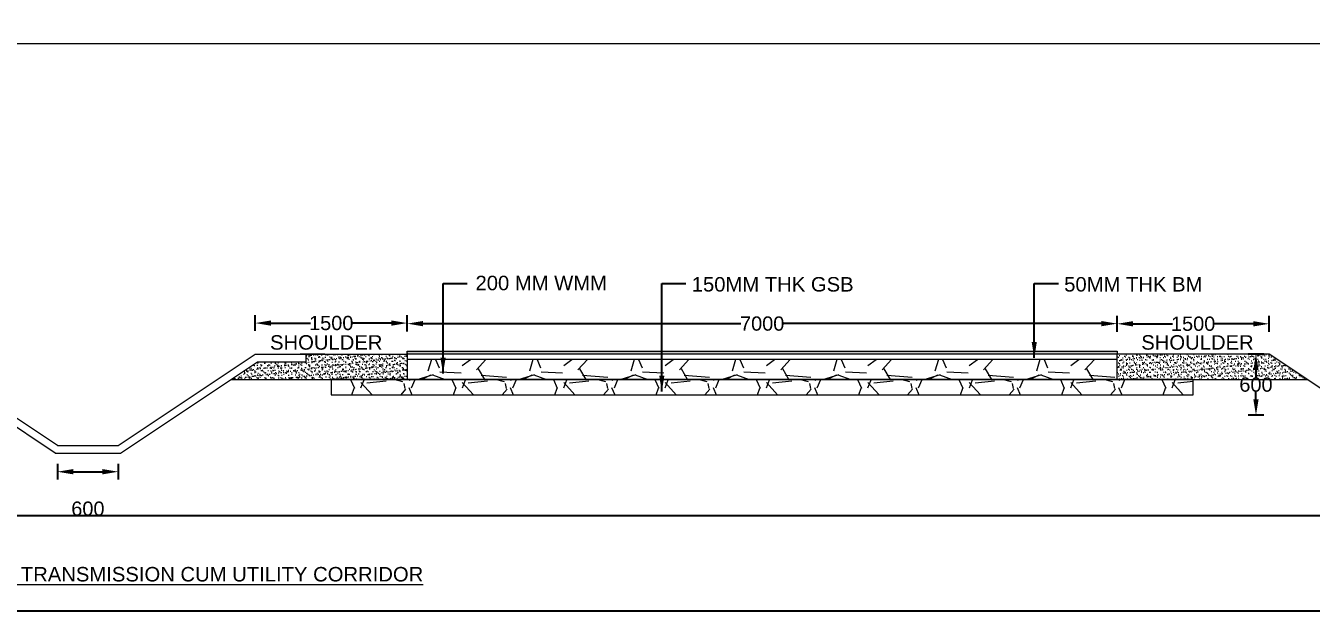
# Model space of a CAD drawing. Header units: feet. Extents: x 199174 to 214517, y 1645895 to 1656921.
# Drawn here: x 205343 to 209400, y 1645895 to 1647743 of the extents above; entities that cross this region are included whole.
import ezdxf

# ---------------------------------------------------------------- set-up
doc = ezdxf.new("R2010")
doc.units = ezdxf.units.FT
doc.header["$MEASUREMENT"] = 0
doc.header["$PDMODE"] = 1
doc.layers.add('APSPCL LAND', color=7, linetype='Continuous', true_color=0xd7ecd5)
for name, color, linetype in [('name power lines', 1, 'Continuous'), ('Names', 1, 'Continuous'), ('SINGLE CELL CULVERT', 7, 'Continuous')]:
    doc.layers.add(name, color=color, linetype=linetype)
doc.styles.get("Standard").update_dxf_attribs({"font": 'arial.ttf'})
doc.dimstyles.get("Standard").update_dxf_attribs({"dimtxt": 0.18, "dimasz": 0.18, "dimexe": 0.18, "dimexo": 0.0625, "dimgap": 0.09, "dimtad": 0, "dimtih": 1, "dimtoh": 1, "dimdec": 4, "dimzin": 0, "dimdsep": 46, "dimtxsty": 'Standard', "dimcen": 0.09, "dimadec": 0, "dimazin": 0, "dimtfac": 1, "dimtdec": 4, "dimtofl": 0, "dimtmove": 0, "dimatfit": 3, "dimfxl": 1, "dimtolj": 1, "dimtzin": 0, "dimarcsym": 0})

# ---------------------------------------------------------------- blocks, each defined once
blk = doc.blocks.new('*D83')
at = {"layer": 'Defpoints', "color": 0, "linetype": 'Continuous', "ltscale": 50, "transparency": 16777216}
for p in [(209267.4, 1646706), (209225.7, 1646514), (209555.4, 1646514)]:
    blk.add_point(p, dxfattribs=at)
at = {"layer": 'name power lines', "color": 0, "linetype": 'Continuous', "lineweight": -2, "ltscale": 50, "transparency": 16777216}
for p, q in [((209250.7, 1646706), (209200.7, 1646706)), ((209250.7, 1646514), (209200.7, 1646514))]:
    blk.add_line(p, q, dxfattribs=at)
at = {"layer": 'name power lines', "color": 7, "linetype": 'Continuous', "lineweight": -2, "ltscale": 50, "transparency": 16777216}
for p, q in [((209225.7, 1646656), (209225.7, 1646633.1)), ((209225.7, 1646564), (209225.7, 1646587))]:
    blk.add_line(p, q, dxfattribs=at)
at = {"layer": 'name power lines', "color": 7, "linetype": 'Continuous', "ltscale": 50, "transparency": 16777216}
for points in [[(209217.4, 1646656), (209234, 1646656), (209225.7, 1646706)], [(209217.4, 1646564), (209234, 1646564), (209225.7, 1646514)]]:
    blk.add_solid(points, dxfattribs=at)
at = {"layer": 'name power lines', "color": 0, "linetype": 'Continuous', "lineweight": 9, "ltscale": 50, "transparency": 16777216, "insert": (209225.7, 1646610), "char_height": 75, "attachment_point": 5}
blk.add_mtext('\\A1;{\\H0.6x;600}', dxfattribs=at)
blk = doc.blocks.new('*D85')
at = {"layer": 'Defpoints', "color": 0, "linetype": 'Continuous', "ltscale": 50, "transparency": 16777216}
for p in [(206547.4, 1646804.5), (206067.4, 1646706), (206547.4, 1646706)]:
    blk.add_point(p, dxfattribs=at)
at = {"layer": 'name power lines', "color": 0, "linetype": 'Continuous', "lineweight": -2, "ltscale": 50, "transparency": 16777216}
for p, q in [((206067.4, 1646779.5), (206067.4, 1646829.5)), ((206547.4, 1646779.5), (206547.4, 1646829.5))]:
    blk.add_line(p, q, dxfattribs=at)
at = {"layer": 'name power lines', "color": 7, "linetype": 'Continuous', "lineweight": -2, "ltscale": 50, "transparency": 16777216}
for p, q in [((206117.4, 1646804.5), (206242.3, 1646804.5)), ((206497.4, 1646804.5), (206372.5, 1646804.5))]:
    blk.add_line(p, q, dxfattribs=at)
at = {"layer": 'name power lines', "color": 7, "linetype": 'Continuous', "ltscale": 50, "transparency": 16777216}
for points in [[(206117.4, 1646812.8), (206117.4, 1646796.2), (206067.4, 1646804.5)], [(206497.4, 1646812.8), (206497.4, 1646796.2), (206547.4, 1646804.5)]]:
    blk.add_solid(points, dxfattribs=at)
at = {"layer": 'name power lines', "color": 0, "linetype": 'Continuous', "lineweight": 9, "ltscale": 50, "transparency": 16777216, "insert": (206307.4, 1646804.5), "char_height": 75, "attachment_point": 5}
blk.add_mtext('\\A1;{\\H0.6x;1500}', dxfattribs=at)
blk = doc.blocks.new('*D86')
at = {"layer": 'Defpoints', "color": 0, "linetype": 'Continuous', "ltscale": 50, "transparency": 16777216}
for p in [(208787.4, 1646802.7), (206547.4, 1646716.3), (208787.4, 1646716.3)]:
    blk.add_point(p, dxfattribs=at)
at = {"layer": 'name power lines', "color": 0, "linetype": 'Continuous', "lineweight": -2, "ltscale": 50, "transparency": 16777216}
for p, q in [((206547.4, 1646777.7), (206547.4, 1646827.7)), ((208787.4, 1646777.7), (208787.4, 1646827.7))]:
    blk.add_line(p, q, dxfattribs=at)
at = {"layer": 'name power lines', "color": 7, "linetype": 'Continuous', "lineweight": -2, "ltscale": 50, "transparency": 16777216}
for p, q in [((206597.4, 1646802.7), (207600.4, 1646802.7)), ((208737.4, 1646802.7), (207734.4, 1646802.7))]:
    blk.add_line(p, q, dxfattribs=at)
at = {"layer": 'name power lines', "color": 7, "linetype": 'Continuous', "ltscale": 50, "transparency": 16777216}
for points in [[(206597.4, 1646811.1), (206597.4, 1646794.4), (206547.4, 1646802.7)], [(208737.4, 1646811.1), (208737.4, 1646794.4), (208787.4, 1646802.7)]]:
    blk.add_solid(points, dxfattribs=at)
at = {"layer": 'name power lines', "color": 0, "linetype": 'Continuous', "lineweight": 9, "ltscale": 50, "transparency": 16777216, "insert": (207667.4, 1646802.7), "char_height": 75, "attachment_point": 5}
blk.add_mtext('\\A1;{\\H0.6x;7000}', dxfattribs=at)
blk = doc.blocks.new('*D87')
at = {"layer": 'Defpoints', "color": 0, "linetype": 'Continuous', "ltscale": 50, "transparency": 16777216}
for p in [(209267.4, 1646802.2), (208787.4, 1646716.3), (209267.4, 1646706)]:
    blk.add_point(p, dxfattribs=at)
at = {"layer": 'name power lines', "color": 0, "linetype": 'Continuous', "lineweight": -2, "ltscale": 50, "transparency": 16777216}
for p, q in [((208787.4, 1646777.2), (208787.4, 1646827.2)), ((209267.4, 1646777.2), (209267.4, 1646827.2))]:
    blk.add_line(p, q, dxfattribs=at)
at = {"layer": 'name power lines', "color": 7, "linetype": 'Continuous', "lineweight": -2, "ltscale": 50, "transparency": 16777216}
for p, q in [((208837.4, 1646802.2), (208962.3, 1646802.2)), ((209217.4, 1646802.2), (209092.5, 1646802.2))]:
    blk.add_line(p, q, dxfattribs=at)
at = {"layer": 'name power lines', "color": 7, "linetype": 'Continuous', "ltscale": 50, "transparency": 16777216}
for points in [[(208837.4, 1646810.5), (208837.4, 1646793.9), (208787.4, 1646802.2)], [(209217.4, 1646810.5), (209217.4, 1646793.9), (209267.4, 1646802.2)]]:
    blk.add_solid(points, dxfattribs=at)
at = {"layer": 'name power lines', "color": 0, "linetype": 'Continuous', "lineweight": 9, "ltscale": 50, "transparency": 16777216, "insert": (209027.4, 1646802.2), "char_height": 75, "attachment_point": 5}
blk.add_mtext('\\A1;{\\H0.6x;1500}', dxfattribs=at)
blk = doc.blocks.new('*D88')
at = {"layer": 'Defpoints', "color": 0, "linetype": 'Continuous', "ltscale": 50, "transparency": 16777216}
for p in [(205443.4, 1646418), (205635.4, 1646418), (205635.4, 1646335.2)]:
    blk.add_point(p, dxfattribs=at)
at = {"layer": 'name power lines', "color": 0, "linetype": 'Continuous', "lineweight": -2, "ltscale": 50, "transparency": 16777216}
for p, q in [((205443.4, 1646360.2), (205443.4, 1646310.2)), ((205635.4, 1646360.2), (205635.4, 1646310.2))]:
    blk.add_line(p, q, dxfattribs=at)
at = {"layer": 'name power lines', "color": 7, "linetype": 'Continuous', "lineweight": -2, "ltscale": 50, "transparency": 16777216}
blk.add_line((205493.4, 1646335.2), (205585.4, 1646335.2), dxfattribs=at)
at = {"layer": 'name power lines', "color": 7, "linetype": 'Continuous', "ltscale": 50, "transparency": 16777216}
for points in [[(205493.4, 1646343.6), (205493.4, 1646326.9), (205443.4, 1646335.2)], [(205585.4, 1646343.6), (205585.4, 1646326.9), (205635.4, 1646335.2)]]:
    blk.add_solid(points, dxfattribs=at)
at = {"layer": 'name power lines', "color": 0, "linetype": 'Continuous', "lineweight": 9, "ltscale": 50, "transparency": 16777216, "insert": (205539.4, 1646218.3), "char_height": 75, "attachment_point": 5}
blk.add_mtext('\\A1;{\\H0.6x;600}', dxfattribs=at)
blk = doc.blocks.new('*D89')
at = {"layer": 'Defpoints', "color": 0, "linetype": 'Continuous', "ltscale": 50, "transparency": 16777216}
for p in [(205011.4, 1646706), (204975.1, 1646418), (205443.4, 1646418)]:
    blk.add_point(p, dxfattribs=at)
at = {"layer": 'name power lines', "color": 0, "linetype": 'Continuous', "lineweight": -2, "ltscale": 50, "transparency": 16777216}
for p, q in [((205000.1, 1646706), (204950.1, 1646706)), ((205000.1, 1646418), (204950.1, 1646418))]:
    blk.add_line(p, q, dxfattribs=at)
at = {"layer": 'name power lines', "color": 7, "linetype": 'Continuous', "lineweight": -2, "ltscale": 50, "transparency": 16777216}
for p, q in [((204975.1, 1646656), (204975.1, 1646585.1)), ((204975.1, 1646468), (204975.1, 1646539))]:
    blk.add_line(p, q, dxfattribs=at)
at = {"layer": 'name power lines', "color": 7, "linetype": 'Continuous', "ltscale": 50, "transparency": 16777216}
for points in [[(204966.8, 1646656), (204983.5, 1646656), (204975.1, 1646706)], [(204966.8, 1646468), (204983.5, 1646468), (204975.1, 1646418)]]:
    blk.add_solid(points, dxfattribs=at)
at = {"layer": 'name power lines', "color": 0, "linetype": 'Continuous', "lineweight": 9, "ltscale": 50, "transparency": 16777216, "insert": (204975.1, 1646562), "char_height": 75, "attachment_point": 5}
blk.add_mtext('\\A1;{\\H0.6x;900}', dxfattribs=at)
blk = doc.blocks.new('*D90')
at = {"layer": 'Defpoints', "color": 0, "linetype": 'Continuous', "ltscale": 50, "transparency": 16777216}
for p in [(199849.5, 1646706), (210126.7, 1646706), (199849.5, 1646195.5)]:
    blk.add_point(p, dxfattribs=at)
at = {"layer": 'name power lines', "color": 0, "linetype": 'Continuous', "lineweight": -2, "ltscale": 50, "transparency": 16777216}
for p, q in [((199849.5, 1646220.5), (199849.5, 1646170.5)), ((210126.7, 1646220.5), (210126.7, 1646170.5))]:
    blk.add_line(p, q, dxfattribs=at)
at = {"layer": 'name power lines', "color": 7, "linetype": 'Continuous', "lineweight": -2, "ltscale": 50, "transparency": 16777216}
for p, q in [((199899.5, 1646195.5), (204912.2, 1646195.5)), ((210076.7, 1646195.5), (205064.1, 1646195.5))]:
    blk.add_line(p, q, dxfattribs=at)
at = {"layer": 'name power lines', "color": 7, "linetype": 'Continuous', "ltscale": 50, "transparency": 16777216}
for points in [[(199899.5, 1646203.8), (199899.5, 1646187.1), (199849.5, 1646195.5)], [(210076.7, 1646203.8), (210076.7, 1646187.1), (210126.7, 1646195.5)]]:
    blk.add_solid(points, dxfattribs=at)
at = {"layer": 'name power lines', "color": 0, "linetype": 'Continuous', "lineweight": 9, "ltscale": 50, "transparency": 16777216, "insert": (204988.1, 1646195.5), "char_height": 75, "attachment_point": 5}
blk.add_mtext('\\A1;{\\H0.6x;85.00}', dxfattribs=at)

msp = doc.modelspace()

# ---------------------------------------------------------------- hatches: boundary and pattern name
at = {"lineweight": 9}
h = msp.add_hatch(dxfattribs=at)
h.set_pattern_fill('AR-SAND', scale=0.32)
h.set_pattern_definition([(37.5, (112556.983, 1094258.756), (-0.51201001, 15.6612236), [0, -12.35456, 0, -13.8176, 0, -13.208]), (7.5, (112556.983, 1094258.756), (14.38474506, 22.9384032), [0, -6.66496, 0, -11.13536, 0, -4.2672]), (327.5, (112546.986, 1094258.756), (25.31175585, 0.0459899), [0, -4.064, 0, -14.6304, 0, -19.1008]), (317.5, (112546.986, 1094258.756), (24.4338065, 7.13373834), [0, -2.032, 0, -9.59104, 0, -10.9728])])
h.paths.add_polyline_path([(206547.4, 1646690), (206547.4, 1646706), (206227.4, 1646706), (206227.4, 1646682), (206074.7, 1646682), (205990.7, 1646626), (206547.4, 1646626)])
h = msp.add_hatch(dxfattribs=at)
h.set_pattern_fill('AR-SAND', scale=0.32)
h.set_pattern_definition([(37.5, (129748.503, 1095370.276), (-0.51201001, 15.6612236), [0, -12.35456, 0, -13.8176, 0, -13.208]), (7.5, (129748.503, 1095370.276), (14.38474506, 22.9384032), [0, -6.66496, 0, -11.13536, 0, -4.2672]), (327.5, (129738.506, 1095370.276), (25.31175585, 0.0459899), [0, -4.064, 0, -14.6304, 0, -19.1008]), (317.5, (129738.506, 1095370.276), (24.4338065, 7.13373834), [0, -2.032, 0, -9.59104, 0, -10.9728])])
h.paths.add_polyline_path([(209313.1, 1646675.6), (209267.4, 1646706), (209107.4, 1646706), (208787.4, 1646706), (208787.4, 1646685.5), (208787.4, 1646626), (209387.4, 1646626)])
at = {"layer": 'name power lines', "linetype": 'Continuous', "lineweight": 9, "ltscale": 190}
h = msp.add_hatch(dxfattribs=at)
h.set_pattern_fill('ANSI31', scale=0.914286, style=0)
h.set_pattern_definition([(45, (20387.22105, 65454.98003), (-0.080812203564, 0.080812203564), [])])
h.paths.add_polyline_path([(206547.4, 1646716.3), (206547.4, 1646706), (208787.4, 1646706), (208787.4, 1646716.3)])
h = msp.add_hatch(dxfattribs=at)
h.set_pattern_fill('GRAVEL', scale=320, style=0)
h.set_pattern_definition([(228.0128, (20617.62, 65779.551), (-2559.9994343, -2880.0004293), [43.05152, -4262.10816]), (184.9697, (20588.821, 65747.551), (3840.00033649, 319.99721824), [73.87776, -7313.896]), (132.5104, (20515.221, 65741.151), (3199.99702987, -3520.00277564), [52.09216, -5157.13024]), (267.2737, (20390.421, 65661.151), (319.99872567, 6400.00009439), [67.27616, -6660.33856]), (292.8337, (20387.221, 65593.951), (-1600.00316974, 3839.99885177), [65.9696, -6530.99936]), (357.2737, (20412.821, 65533.151), (-6400.00009439, 319.99872567), [67.27616, -6660.33856]), (37.6942, (20480.021, 65529.951), (-4160.0023506, -3199.99692965), [88.96928, -8807.95168]), (72.2553, (20550.421, 65584.351), (2240.00344407, 7039.998794), [83.99616, -8315.62272]), (121.4296, (20576.021, 65664.351), (-2560.00263494, 4159.99841168), [67.504, -6682.90336]), (175.2364, (20540.82, 65721.951), (3520.00030282, -319.99729045), [77.06624, -3776.24416]), (222.3974, (20464.021, 65728.351), (-3840.002352343, -3519.997466245), [99.66336, -9866.68]), (138.8141, (20707.22, 65657.95), (-2240.000943, 1919.99914027), [34.01632, -3367.63008]), (171.4692, (20681.621, 65680.351), (4159.99945114, -640.00253121), [64.71584, -6406.88352]), (225, (20617.62, 65689.95), (-4e-14, -320.0001), [45.25472, -407.29344]), (203.1986, (20595.22, 65728.35), (1599.9999138, 640.0004241), [24.37056, -2412.6768]), (291.8014, (20572.82, 65718.75), (-319.9999714, 960.0000874), [34.46496, -1688.78784]), (30.9638, (20585.62, 65686.75), (959.9993671, 640.0007947), [55.97728, -1809.92736]), (161.5651, (20633.62, 65715.55), (640.000139, -319.999489), [40.47712, -971.45184]), (16.3895, (20387.221, 65718.751), (3200.0007035, 959.99766714), [56.704, -5613.7104]), (70.3462, (20441.62, 65734.751), (-1279.99847916, -3520.0006834), [47.57152, -4709.57056]), (293.1986, (20633.62, 65779.55), (-640.0004241, 1599.9999138), [48.7408, -2388.30656]), (343.6105, (20652.821, 65734.751), (-3200.0007035, 959.99766714), [56.704, -5613.7104]), (339.444, (20387.22, 65520.35), (-1600.00059025, 639.99871885), [54.6816, -2679.39968]), (294.7751, (20438.42, 65501.151), (-1599.99750056, 3520.001095), [45.81696, -4535.88576]), (66.8014, (20636.82, 65459.55), (640.0004241, 1599.9999138), [48.7408, -2388.30656]), (17.354, (20656.021, 65504.351), (-4160.0006461, -1279.99824072), [53.64192, -5310.53568]), (69.444, (20480.02, 65459.55), (-639.99871885, -1600.00059025), [27.3408, -2706.74048]), (101.3099, (20617.62, 65459.55), (-319.9992423, 1280.0002407), [16.3168, -1615.36928]), (165.9638, (20614.42, 65475.55), (960.0001747, -319.9993784), [65.9696, -1253.424]), (186.009, (20550.421, 65491.551), (3199.99992029, 319.9997816), [61.136, -6052.45536]), (303.6901, (20585.62, 65657.95), (-320.000427, 639.9998585), [46.15104, -1107.62528]), (353.1572, (20611.221, 65619.551), (5439.99979695, -640.00255934), [80.57408, -7976.82016]), (60.9454, (20691.22, 65609.95), (-1280.0000087, -2240.00012306), [32.94592, -3261.65568]), (90, (20707.22, 65638.75), (-320, 320), [19.2, -300.8]), (120.2564, (20544.02, 65501.151), (1279.99836378, -2240.00078587), [44.45568, -4401.1264]), (48.0128, (20521.62, 65539.551), (2559.9994343, 2880.0004293), [86.10304, -4219.05664]), (0, (20579.22, 65603.55), (320, 320), [83.2, -236.8]), (325.3048, (20662.421, 65603.551), (-3199.99816288, 2240.00275507), [50.59648, -5009.04768]), (254.0546, (20704.02, 65574.75), (-319.9999646, -1280.0000405), [46.59264, -2283.04256]), (207.646, (20691.221, 65529.951), (-6079.9986583, -3200.00246821), [75.8608, -7510.23168]), (175.4261, (20624.021, 65494.751), (-4160.00017866, 319.99833637), [80.25568, -7945.30368])])
h.paths.add_polyline_path([(206547.4, 1646626), (208787.4, 1646626), (208787.4, 1646690), (206547.4, 1646690)])
h = msp.add_hatch(dxfattribs=at)
h.set_pattern_fill('GRAVEL', scale=320, style=0)
h.set_pattern_definition([(228.0128, (20617.62, 65797.837), (-2559.9994343, -2880.0004293), [43.05152, -4262.10816]), (184.9697, (20588.821, 65765.837), (3840.00033649, 319.99721824), [73.87776, -7313.896]), (132.5104, (20515.221, 65759.437), (3199.99702987, -3520.00277564), [52.09216, -5157.13024]), (267.2737, (20390.421, 65679.437), (319.99872567, 6400.00009439), [67.27616, -6660.33856]), (292.8337, (20387.221, 65612.237), (-1600.00316974, 3839.99885177), [65.9696, -6530.99936]), (357.2737, (20412.821, 65551.437), (-6400.00009439, 319.99872567), [67.27616, -6660.33856]), (37.6942, (20480.021, 65548.237), (-4160.0023506, -3199.99692965), [88.96928, -8807.95168]), (72.2553, (20550.421, 65602.637), (2240.00344407, 7039.998794), [83.99616, -8315.62272]), (121.4296, (20576.021, 65682.637), (-2560.00263494, 4159.99841168), [67.504, -6682.90336]), (175.2364, (20540.82, 65740.237), (3520.00030282, -319.99729045), [77.06624, -3776.24416]), (222.3974, (20464.021, 65746.637), (-3840.002352343, -3519.997466245), [99.66336, -9866.68]), (138.8141, (20707.22, 65676.237), (-2240.000943, 1919.99914027), [34.01632, -3367.63008]), (171.4692, (20681.621, 65698.637), (4159.99945114, -640.00253121), [64.71584, -6406.88352]), (225, (20617.62, 65708.24), (-4e-14, -320.0001), [45.25472, -407.29344]), (203.1986, (20595.22, 65746.637), (1599.9999138, 640.0004241), [24.37056, -2412.6768]), (291.8014, (20572.82, 65737.04), (-319.9999714, 960.0000874), [34.46496, -1688.78784]), (30.9638, (20585.62, 65705.037), (959.9993671, 640.0007947), [55.97728, -1809.92736]), (161.5651, (20633.62, 65733.84), (640.000139, -319.999489), [40.47712, -971.45184]), (16.3895, (20387.221, 65737.037), (3200.0007035, 959.99766714), [56.704, -5613.7104]), (70.3462, (20441.62, 65753.037), (-1279.99847916, -3520.0006834), [47.57152, -4709.57056]), (293.1986, (20633.62, 65797.837), (-640.0004241, 1599.9999138), [48.7408, -2388.30656]), (343.6105, (20652.821, 65753.037), (-3200.0007035, 959.99766714), [56.704, -5613.7104]), (339.444, (20387.22, 65538.637), (-1600.00059025, 639.99871885), [54.6816, -2679.39968]), (294.7751, (20438.42, 65519.437), (-1599.99750056, 3520.001095), [45.81696, -4535.88576]), (66.8014, (20636.82, 65477.837), (640.0004241, 1599.9999138), [48.7408, -2388.30656]), (17.354, (20656.021, 65522.637), (-4160.0006461, -1279.99824072), [53.64192, -5310.53568]), (69.444, (20480.02, 65477.837), (-639.99871885, -1600.00059025), [27.3408, -2706.74048]), (101.3099, (20617.62, 65477.84), (-319.9992423, 1280.0002407), [16.3168, -1615.36928]), (165.9638, (20614.42, 65493.84), (960.0001747, -319.9993784), [65.9696, -1253.424]), (186.009, (20550.421, 65509.837), (3199.99992029, 319.9997816), [61.136, -6052.45536]), (303.6901, (20585.62, 65676.24), (-320.000427, 639.9998585), [46.15104, -1107.62528]), (353.1572, (20611.221, 65637.837), (5439.99979695, -640.00255934), [80.57408, -7976.82016]), (60.9454, (20691.22, 65628.237), (-1280.0000087, -2240.00012306), [32.94592, -3261.65568]), (90, (20707.22, 65657.04), (-320, 320), [19.2, -300.8]), (120.2564, (20544.02, 65519.437), (1279.99836378, -2240.00078587), [44.45568, -4401.1264]), (48.0128, (20521.62, 65557.837), (2559.9994343, 2880.0004293), [86.10304, -4219.05664]), (0, (20579.22, 65621.84), (320, 320), [83.2, -236.8]), (325.3048, (20662.421, 65621.837), (-3199.99816288, 2240.00275507), [50.59648, -5009.04768]), (254.0546, (20704.02, 65593.037), (-319.9999646, -1280.0000405), [46.59264, -2283.04256]), (207.646, (20691.221, 65548.237), (-6079.9986583, -3200.00246821), [75.8608, -7510.23168]), (175.4261, (20624.021, 65513.037), (-4160.00017866, 319.99833637), [80.25568, -7945.30368])])
h.paths.add_polyline_path([(206307.4, 1646578), (209027.4, 1646578), (209027.4, 1646626), (206307.4, 1646626)])

# ---------------------------------------------------------------- linework, layer by layer
at = {"color": 7, "linetype": 'Continuous', "lineweight": 9, "ltscale": 190}
for p, q in [((205443.4, 1646418), (205011.4, 1646706)), ((205635.4, 1646418), (206067.4, 1646706)), ((206067.4, 1646706), (206227.4, 1646706)), ((206227.4, 1646706), (206227.4, 1646682)), ((208787.4, 1646685.5), (208787.4, 1646706)), ((205436.2, 1646394), (205004.2, 1646682)), ((205642.7, 1646394), (206074.7, 1646682)), ((206074.7, 1646682), (206227.4, 1646682)), ((205443.4, 1646418), (205635.4, 1646418)), ((205436.2, 1646394), (205642.7, 1646394))]:
    msp.add_line(p, q, dxfattribs=at)
at = {"layer": 'APSPCL LAND', "color": 1}
msp.add_lwpolyline([(199174.1, 1656920.6), (214431.1, 1656920.6), (214431.1, 1645894.6), (199174.1, 1645894.6)], close=True, dxfattribs=at)
at = {"layer": 'name power lines', "color": 7, "linetype": 'Continuous', "lineweight": 9, "ltscale": 50}
for p, q in [((206067.4, 1646706), (206547.4, 1646706)), ((206067.4, 1646706), (206094.6, 1646706)), ((206286.9, 1646706), (206209.1, 1646706)), ((208787.4, 1646706), (206547.4, 1646706)), ((209267.4, 1646706), (208787.4, 1646706)), ((209555.4, 1646514), (209267.4, 1646706))]:
    msp.add_line(p, q, dxfattribs=at)
at = {"layer": 'name power lines', "color": 7, "linetype": 'Continuous', "lineweight": 9, "ltscale": 190}
for p, q in [((206547.4, 1646716.3), (208787.4, 1646716.3)), ((206547.4, 1646716.3), (208787.4, 1646716.3)), ((206547.4, 1646706), (206547.4, 1646716.3)), ((206547.4, 1646710.6), (206547.4, 1646626)), ((208787.4, 1646706), (206547.4, 1646706)), ((208787.4, 1646716.3), (208787.4, 1646706)), ((208787.4, 1646690), (206547.4, 1646690)), ((206547.4, 1646690), (206547.4, 1646626)), ((208787.4, 1646626), (208787.4, 1646690)), ((205990.7, 1646626), (209387.4, 1646626)), ((209027.4, 1646626), (206307.4, 1646626)), ((206307.4, 1646626), (206307.4, 1646578)), ((206547.4, 1646626), (208787.4, 1646626)), ((209027.4, 1646578), (209027.4, 1646626)), ((206307.4, 1646578), (209027.4, 1646578))]:
    msp.add_line(p, q, dxfattribs=at)
at = {"layer": 'SINGLE CELL CULVERT', "lineweight": 9}
msp.add_lwpolyline([(199594.7, 1645894.6), (210389.5, 1645894.6), (210389.5, 1647686.5), (199594.7, 1647686.5)], close=True, dxfattribs=at)

# ---------------------------------------------------------------- texts
at = {"layer": 'Names', "color": 7, "linetype": 'Continuous', "lineweight": 9, "ltscale": 50}
for s, height, p in [('200 MM WMM', 45.71, (206762.6, 1646908.2)), ('150MM THK GSB', 45.714, (207445, 1646904.1)), ('50MM THK BM', 45.714, (208620.4, 1646904.1)), ('SHOULDER', 45.71, (206114.2, 1646720.6)), ('SHOULDER', 45.71, (208863.7, 1646720.6))]:
    msp.add_text(s, height=height, dxfattribs=at).set_placement(p)
at = {"layer": 'Names', "color": 7, "linetype": 'Continuous', "lineweight": 9, "ltscale": 50, "insert": (204369.7, 1646034.5), "char_height": 45.714, "width": 19442.523, "attachment_point": 1}
msp.add_mtext('{\\LTYPICAL CROSS SECTION 2-2: TRANSMISSION CUM UTILITY CORRIDOR }', dxfattribs=at)

# ---------------------------------------------------------------- dimensions: what is measured, and where the dimension line sits
at = {"layer": 'name power lines', "color": 7, "linetype": 'Continuous', "lineweight": 9, "ltscale": 50}
for base, p1, p2, text, picture, middle in [((206547.4, 1646804.5), (206067.4, 1646706), (206547.4, 1646706), '{\\H0.6x;1500}', '*D85', (206307.4, 1646804.5)), ((208787.4, 1646802.7), (206547.4, 1646716.3), (208787.4, 1646716.3), '{\\H0.6x;7000}', '*D86', (207667.4, 1646802.7)), ((209267.4, 1646802.2), (208787.4, 1646716.3), (209267.4, 1646706), '{\\H0.6x;1500}', '*D87', (209027.4, 1646802.2)), ((205635.4, 1646335.2), (205443.4, 1646418), (205635.4, 1646418), '{\\H0.6x;600}', '*D88', (205539.4, 1646218.3))]:
    dim = msp.add_linear_dim(base=base, p1=p1, p2=p2, text=text, dimstyle='Standard', override={"dimtxt": 75, "dimasz": 50, "dimexe": 25, "dimexo": 0, "dimdec": 0, "dimclrd": 7, "dimtmove": 2, "dimfxl": 25, "dimfxlon": 1}, dxfattribs=at)
    dim.commit()
    dim.dimension.update_dxf_attribs({"geometry": picture, "text_midpoint": middle})
dim = msp.add_aligned_dim(p1=(210126.7, 1646706), p2=(199849.5, 1646706), distance=510.6, text='{\\H0.6x;85.00}', dimstyle='Standard', override={"dimtxt": 75, "dimasz": 50, "dimexe": 25, "dimexo": 0, "dimdec": 0, "dimclrd": 7, "dimtmove": 2, "dimfxl": 25, "dimfxlon": 1}, dxfattribs=at)
dim.commit()
dim.dimension.update_dxf_attribs({"geometry": '*D90', "text_midpoint": (204988.1, 1646195.5)})
for base, p1, p2, text, picture, middle in [((204975.1, 1646418), (205011.4, 1646706), (205443.4, 1646418), '{\\H0.6x;900}', '*D89', (204975.1, 1646562)), ((209225.7, 1646514), (209267.4, 1646706), (209555.4, 1646514), '{\\H0.6x;600}', '*D83', (209225.7, 1646610))]:
    dim = msp.add_linear_dim(base=base, p1=p1, p2=p2, angle=90, text=text, dimstyle='Standard', override={"dimtxt": 75, "dimasz": 50, "dimexe": 25, "dimexo": 0, "dimdec": 0, "dimclrd": 7, "dimtmove": 2, "dimfxl": 25, "dimfxlon": 1}, dxfattribs=at)
    dim.commit()
    dim.dimension.update_dxf_attribs({"geometry": picture, "text_midpoint": middle})

# ---------------------------------------------------------------- leaders
for points, override in [([(206660.2, 1646645), (206660.2, 1646929), (206736.2, 1646929)], {"dimtxt": 75, "dimasz": 50, "dimexe": 25, "dimexo": 0, "dimdec": 0, "dimclrd": 7, "dimtmove": 2, "dimfxl": 25, "dimfxlon": 1}), ([(207350.6, 1646588.5), (207350.6, 1646929), (207426.6, 1646929)], {"dimtxt": 142, "dimasz": 50, "dimexe": 75, "dimexo": 0, "dimdec": 0, "dimclrd": 7, "dimtmove": 2, "dimfxl": 75, "dimfxlon": 1}), ([(208526, 1646695), (208526, 1646929), (208602, 1646929)], {"dimtxt": 75, "dimasz": 50, "dimexe": 25, "dimexo": 0, "dimdec": 0, "dimclrd": 7, "dimtmove": 2, "dimfxl": 25, "dimfxlon": 1})]:
    msp.add_leader(points, dimstyle='Standard', override=override, dxfattribs=at)

doc.saveas('drawing.dxf')
